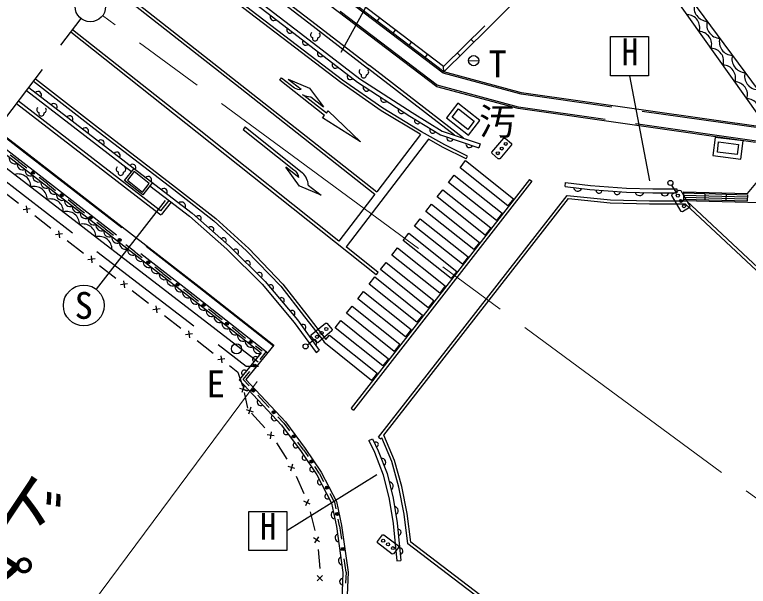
# Model space of a CAD drawing. Units: millimetres, scale not verified. Extents: x 40000 to 680000, y 20000 to 380000.
# Drawn here: x 85259 to 121267, y 291321 to 319359 of the extents above; entities that cross this region are included whole.
import ezdxf
from ezdxf.enums import TextEntityAlignment as Align

# ---------------------------------------------------------------- set-up
doc = ezdxf.new("R2010")
doc.units = ezdxf.units.MM
doc.header["$LTSCALE"] = 1000
doc.linetypes.add('CHAIN', pattern=[18.5, 12, -1.5, 3.5, -1.5])
doc.linetypes.add('DASHED', pattern=[7.5, 6, -1.5])
for name, color, linetype, lineweight in [('M-BGD', 7, 'Continuous', 25), ('M-BGD-EXST', 7, 'Continuous', 25), ('M-BMK', 2, 'CHAIN', 13), ('M-BMK-SRVR', 3, 'Continuous', 25), ('M-STR-HTXT', 7, 'Continuous', 13), ('M-STR-STRC', 7, 'Continuous', 25)]:
    doc.layers.add(name, color=color, linetype=linetype, lineweight=lineweight)
doc.styles.add('ＭＳ ゴシック', font='')
doc.styles.get('ＭＳ ゴシック').set_extended_font_data('MS Gothic')

msp = doc.modelspace()

# ---------------------------------------------------------------- linework, layer by layer
at = {"layer": 'M-BGD'}
for p, q in [((114021, 324250), (108474, 318673)), ((116144, 323236), (122345, 314844)), ((121786, 314419), (115922, 322652)), ((103053, 319044), (103174, 319203)), ((103836, 318447), (103957, 318606)), ((106326, 316551), (108474, 318673)), ((104620, 317850), (104741, 318009)), ((107799, 318006), (107659, 318148)), ((105404, 317253), (105525, 317412)), ((107124, 317340), (106984, 317482)), ((106848, 313444), (102575, 316740)), ((107280, 313300), (102667, 316859)), ((106326, 316551), (106309, 316815)), ((85836, 315636), (90993, 311662)), ((92414, 309746), (85443, 315119)), ((107006, 315015), (106446, 314297)), ((108094, 314166), (107006, 315015)), ((106446, 314297), (107535, 313448)), ((107535, 313448), (108094, 314166)), ((119638, 313342), (119524, 312449)), ((121007, 313168), (119638, 313342)), ((108104, 313026), (108041, 312836)), ((120893, 312275), (121007, 313168)), ((83665, 312751), (97209, 302326)), ((121221, 310587), (123006, 312741)), ((85444, 312152), (85033, 312467)), ((119524, 312449), (120893, 312275)), ((85444, 312152), (85850, 311839)), ((91120, 311661), (90790, 311246)), ((91855, 311075), (91120, 311661)), ((86863, 311055), (86458, 311368)), ((90790, 311246), (91525, 310661)), ((112277, 310926), (112301, 311125)), ((86863, 311055), (87268, 310741)), ((91525, 310661), (91855, 311075)), ((117759, 310819), (117758, 310619)), ((84648, 310732), (85445, 310119)), ((118092, 310673), (118080, 310253)), ((118085, 310413), (121214, 310327)), ((118087, 310513), (121217, 310427)), ((118090, 310613), (121220, 310527)), ((118092, 310673), (121221, 310587)), ((119133, 310584), (119125, 310285)), ((120176, 310556), (120168, 310256)), ((121220, 310527), (121211, 310227)), ((88281, 309957), (87876, 310271)), ((92824, 310252), (92414, 309746)), ((92943, 310160), (92448, 309549)), ((118080, 310253), (121884, 310149)), ((118082, 310313), (121211, 310227)), ((86019, 309835), (85668, 309789)), ((85821, 309987), (85866, 309637)), ((88281, 309957), (88687, 309644)), ((86242, 309505), (87038, 308892)), ((89700, 308860), (89295, 309173)), ((87612, 308608), (87262, 308563)), ((87414, 308761), (87460, 308410)), ((89700, 308860), (90105, 308546)), ((87835, 308279), (88632, 307666)), ((91118, 307762), (90713, 308076)), ((89008, 307534), (89053, 307184)), ((91118, 307762), (91524, 307449)), ((89206, 307382), (88855, 307336)), ((89429, 307053), (90225, 306439)), ((92537, 306665), (92132, 306978)), ((92537, 306665), (92942, 306351)), ((90799, 306156), (90449, 306110)), ((90601, 306308), (90647, 305957)), ((91022, 305826), (91819, 305213)), ((93955, 305567), (93550, 305881)), ((93955, 305567), (94285, 305308)), ((92194, 305082), (92240, 304731)), ((92393, 304929), (92042, 304884)), ((95108, 304660), (94778, 304919)), ((95108, 304660), (95437, 304401)), ((92616, 304600), (93412, 303987)), ((96260, 303754), (95931, 304013)), ((93986, 303703), (93636, 303657)), ((93788, 303855), (93834, 303505)), ((96260, 303754), (96589, 303495)), ((94209, 303373), (95006, 302760)), ((97412, 302847), (97083, 303106)), ((97609, 302835), (97286, 302442)), ((100049, 302794), (100211, 302912)), ((95580, 302476), (95229, 302431)), ((95381, 302629), (95427, 302278)), ((95803, 302147), (96211, 301832)), ((96211, 301832), (96436, 301160)), ((96477, 301460), (96800, 301853)), ((96477, 301460), (96761, 301155)), ((96298, 301045), (96635, 300938)), ((96520, 301160), (96413, 300823)), ((96520, 300821), (96690, 300059)), ((97471, 300392), (97187, 300697)), ((97471, 300392), (97755, 300087)), ((96626, 299991), (96963, 299884)), ((96848, 300106), (96741, 299769)), ((96881, 299816), (97534, 299098)), ((98466, 299325), (98182, 299630)), ((98466, 299325), (98745, 298952)), ((97845, 298900), (97799, 298549)), ((97997, 298702), (97647, 298747)), ((102646, 298476), (102828, 298559)), ((98110, 298351), (98623, 297560)), ((99442, 298018), (99163, 298391)), ((99442, 298018), (99662, 297689)), ((99016, 297095), (98678, 297196)), ((98898, 297315), (98796, 296976)), ((100210, 296867), (99991, 297196)), ((99071, 296730), (99449, 295867)), ((100210, 296867), (100424, 296461)), ((100957, 295448), (100744, 295854)), ((99762, 295344), (99444, 295499)), ((99680, 295580), (99525, 295262)), ((100957, 295448), (101028, 295116)), ((99757, 294976), (99990, 294062)), ((101204, 294285), (101133, 294617)), ((101204, 294285), (101295, 293636)), ((100214, 293495), (99926, 293700)), ((100172, 293742), (99968, 293453)), ((100149, 293133), (100232, 292194)), ((101523, 292014), (101432, 292663)), ((104012, 292569), (104211, 292588)), ((100362, 291598), (100110, 291847)), ((100360, 291848), (100112, 291597)), ((101523, 292014), (101501, 291478))]:
    msp.add_line(p, q, dxfattribs=at)
at = {"layer": 'M-BGD', "linetype": 'DASHED'}
for p, q in [((64824, 288011), (88519, 319164)), ((83341, 312315), (96617, 302124)), ((96617, 302124), (97222, 302120))]:
    msp.add_line(p, q, dxfattribs=at)
at = {"layer": 'M-BGD'}
for points in [[(108334, 318815), (106309, 316815), (98471, 322784), (93825, 326321)], [(106326, 316551), (98350, 322625), (93706, 326160)], [(105971, 315828), (97871, 321996), (93236, 325525)], [(92479, 324500), (99692, 318965), (102580, 316736)], [(92568, 324621), (99783, 319084), (102667, 316859)], [(91973, 323817), (99173, 318292), (102090, 316041), (104661, 314389), (106154, 313464), (108041, 312836)], [(92092, 323978), (99295, 318450), (102205, 316205), (104767, 314558), (106239, 313646), (108104, 313026)], [(122231, 313805), (110126, 315533), (106326, 316551)], [(85957, 315795), (92981, 310383), (93965, 309625)], [(121625, 313094), (109967, 314758), (105971, 315828)], [(85352, 314999), (92371, 309591), (92439, 309538)], [(84374, 313714), (85804, 312620), (94318, 306032), (97983, 303149)], [(83956, 313165), (85383, 312073), (93894, 305488), (97351, 302768)], [(92021, 311123), (91541, 310520), (90649, 311230), (91118, 311819)], [(112301, 311125), (113514, 310981), (115289, 310850), (116584, 310823), (117759, 310819)], [(91896, 310966), (92859, 310224), (93837, 309471)], [(112277, 310926), (113495, 310782), (115280, 310651), (116581, 310623), (117758, 310619)], [(93837, 309471), (95674, 307854), (97402, 306145), (98978, 304264), (100049, 302794)], [(93965, 309625), (95810, 308001), (97549, 306280), (99135, 304388), (100211, 302912)], [(97983, 303149), (96610, 301464), (98543, 299389), (99524, 298076), (100297, 296918), (101052, 295483), (101303, 294302), (101624, 292019), (101544, 290131), (101315, 288204), (100686, 288257), (100250, 286681), (99680, 285244)], [(97351, 302768), (96278, 301453), (98350, 299229), (99320, 297932), (100081, 296790), (100815, 295397), (101056, 294259), (101373, 292007), (101295, 290151), (101096, 288474), (100500, 288524), (100013, 286761), (99447, 285337)], [(102828, 298559), (103096, 297971), (103534, 296856), (103832, 295639), (104028, 294431), (104211, 292588)], [(102646, 298476), (102912, 297893), (103343, 296796), (103636, 295599), (103830, 294405), (104012, 292569)]]:
    msp.add_lwpolyline(points, dxfattribs=at)
at = {"layer": 'M-BGD', "linetype": 'DASHED'}
for points in [[(106294, 316487), (98308, 322569), (93664, 326104)], [(106013, 315884), (97914, 322052), (93278, 325581)], [(121990, 313769), (110112, 315464), (106294, 316487)], [(121661, 313159), (109981, 314826), (105989, 315896)], [(84350, 313682), (85780, 312588), (94294, 306001), (97958, 303117)], [(84084, 313332), (85512, 312240), (94023, 305654), (97686, 302771)]]:
    msp.add_lwpolyline(points, dxfattribs=at)
at = {"layer": 'M-BGD'}
for points in [[(106731, 314331), (107042, 314733), (107813, 314131), (107500, 313729)], [(119748, 312622), (119811, 313118), (120784, 312994), (120723, 312498)]]:
    msp.add_lwpolyline(points, close=True, dxfattribs=at)
for centre, radius in [((86154, 311604), 75), ((86154, 311604), 49.5), ((86154, 311604), 24.5), ((87572, 310506), 75), ((87572, 310506), 49.5), ((87572, 310506), 24.5), ((88991, 309409), 75), ((88991, 309409), 49.5), ((88991, 309409), 24.5), ((90409, 308311), 75), ((90409, 308311), 49.5), ((90409, 308311), 24.5), ((91828, 307213), 75), ((91828, 307213), 49.5), ((91828, 307213), 24.5), ((93246, 306116), 75), ((93246, 306116), 49.5), ((93246, 306116), 24.5), ((94531, 305114), 75), ((94531, 305114), 49.5), ((94531, 305114), 24.5), ((95684, 304207), 75), ((95684, 304207), 49.5), ((95684, 304207), 24.5), ((96836, 303300), 75), ((96836, 303300), 49.5), ((96836, 303300), 24.5), ((97043, 302147), 75), ((97043, 302147), 49.5), ((97043, 302147), 24.5), ((96974, 300926), 75), ((96974, 300926), 49.5), ((96974, 300926), 24.5), ((97969, 299859), 75), ((97969, 299859), 49.5), ((97969, 299859), 24.5), ((98954, 298672), 75), ((98954, 298672), 49.5), ((98954, 298672), 24.5), ((99826, 297442), 75), ((99826, 297442), 49.5), ((99826, 297442), 24.5), ((100584, 296157), 75), ((100584, 296157), 49.5), ((100584, 296157), 24.5), ((101081, 294866), 75), ((101081, 294866), 49.5), ((101081, 294866), 24.5), ((101364, 293149), 75), ((101364, 293149), 49.5), ((101364, 293149), 24.5)]:
    msp.add_circle(centre, radius, dxfattribs=at)
for centre, radius, start, end in [((119272, 319709), 669, 165.2557, 267.6658), ((97971, 319241), 172, 149.7225, 315.2774), ((118247, 318723), 636, 342.8197, 88.1037), ((119892, 318870), 669, 165.2557, 267.6658), ((98781, 318620), 172, 149.7225, 315.2774), ((118833, 317900), 636, 342.8197, 88.1037), ((99540, 318013), 154, 143.6637, 321.0245), ((120512, 318031), 669, 165.2557, 267.6658), ((119419, 317077), 636, 342.8197, 88.1037), ((100269, 317450), 154, 143.6643, 321.0224), ((121132, 317192), 669, 165.2557, 267.6658), ((100998, 316888), 154, 143.6643, 321.0224), ((120006, 316254), 636, 342.8197, 88.1037), ((121752, 316352), 669, 165.2557, 267.6658), ((101728, 316325), 154, 143.6643, 321.0224), ((102530, 315783), 171, 154.3463, 320.1888), ((120592, 315430), 636, 342.8197, 88.1037), ((86408, 315431), 163, 326.9695, 137.7981), ((103387, 315233), 171, 154.3463, 320.1888), ((121179, 314607), 636, 342.8197, 88.1037), ((87180, 314836), 163, 326.9695, 137.7981), ((104244, 314682), 171, 154.347, 320.1889), ((87953, 314241), 163, 326.9695, 137.7981), ((105032, 314154), 146, 146.8252, 329.6391), ((88725, 313646), 163, 326.9695, 137.7981), ((105779, 313692), 146, 146.8234, 329.6399), ((106631, 313323), 167, 167.3022, 335.8904), ((89497, 313051), 163, 326.9705, 137.7986), ((107575, 313009), 167, 167.303, 335.89), ((90270, 312456), 163, 326.9698, 137.7982), ((85266, 312334), 286, 170.9962, 294.1786), ((85653, 312022), 274, 169.222, 295.3148), ((91042, 311860), 163, 326.9705, 137.7986), ((85425, 310916), 630, 359.5329, 105.3009), ((86040, 311723), 274, 169.2229, 295.3149), ((86427, 311423), 274, 169.2211, 295.3158), ((86813, 311124), 274, 169.2219, 295.3159), ((91815, 311265), 163, 326.9705, 137.7986), ((86221, 310303), 630, 359.5329, 105.3009), ((87200, 310825), 274, 169.2211, 295.3158), ((92587, 310670), 163, 326.9705, 137.7986), ((112894, 310918), 214, 190.6668, 335.8117), ((113941, 310748), 149, 175.4783, 356.1143), ((87587, 310525), 274, 169.2219, 295.3159), ((114834, 310683), 149, 175.4783, 356.1143), ((115932, 310719), 232, 199.481, 338.1299), ((117170, 310675), 203, 194.9992, 344.6128), ((87018, 309690), 630, 359.5329, 105.3009), ((87974, 310226), 274, 169.2211, 295.3158), ((93432, 309951), 218, 340.5057, 124.2851), ((87815, 309077), 630, 359.5329, 105.3009), ((88361, 309927), 274, 169.2219, 295.3159), ((88748, 309627), 274, 169.2211, 295.3158), ((89134, 309328), 274, 169.2219, 295.3159), ((94281, 309364), 137, 313.2971, 143.99), ((88611, 308463), 630, 359.5329, 105.3009), ((89521, 309029), 274, 169.2211, 295.3158), ((94896, 308823), 137, 313.2953, 143.9888), ((89908, 308729), 274, 169.2219, 295.3159), ((89408, 307850), 630, 359.5329, 105.3009), ((90295, 308430), 274, 169.2208, 295.3154), ((95511, 308281), 137, 313.2953, 143.9888), ((90682, 308131), 274, 169.2229, 295.3149), ((91069, 307831), 274, 169.222, 295.3148), ((91455, 307532), 274, 169.2229, 295.3149), ((96110, 307723), 137, 309.6606, 140.963), ((91842, 307233), 274, 169.2234, 295.3134), ((96689, 307150), 137, 309.6627, 140.9623), ((92229, 306933), 274, 169.2229, 295.3149), ((92616, 306634), 274, 169.2234, 295.3134), ((97269, 306577), 137, 309.6627, 140.9623), ((93003, 306335), 274, 169.2219, 295.3159), ((93390, 306036), 274, 169.2225, 295.3144), ((97823, 305973), 138, 304.8496, 135.0697), ((93776, 305736), 274, 169.2219, 295.3159), ((94162, 305435), 274, 168.7161, 294.889), ((98352, 305342), 138, 304.8518, 135.069), ((94547, 305132), 274, 168.717, 294.8891), ((94931, 304830), 274, 168.7161, 294.889), ((98880, 304711), 138, 304.8518, 135.069), ((95315, 304528), 274, 168.717, 294.8891), ((95699, 304226), 274, 168.7156, 294.8905), ((96083, 303924), 274, 168.7161, 294.889), ((99402, 304017), 152, 306.9007, 125.2396), ((96467, 303621), 274, 168.7167, 294.8887), ((96851, 303319), 274, 168.7171, 294.888), ((99940, 303279), 152, 306.9013, 125.2404), ((97235, 303017), 274, 168.718, 294.8881), ((97076, 302445), 142, 47.4328, 234.1982), ((96540, 301787), 142, 47.4318, 234.1975), ((96638, 301096), 170, 139.7439, 306.1894), ((97329, 300355), 170, 139.7446, 306.1899), ((98020, 299613), 170, 139.7446, 306.1899), ((98581, 298896), 136, 120.729, 312.8223), ((99066, 298247), 136, 120.729, 312.8223), ((102995, 298280), 114, 275.8402, 133.1048), ((99484, 297629), 119, 108.3464, 319.0589), ((103261, 297392), 208, 307.5682, 95.3002), ((99865, 297058), 119, 108.3464, 319.0589), ((100249, 296433), 132, 110.1035, 305.4174), ((103614, 296231), 220, 302.4148, 85.1275), ((100616, 295737), 132, 110.1027, 305.4194), ((100985, 294838), 200, 116.5528, 267.4221), ((103867, 295025), 214, 296.562, 81.9178), ((101180, 293702), 195, 111.2788, 264.73), ((104070, 293970), 154, 277.2905, 94.0411), ((104161, 293049), 154, 277.2885, 94.0413), ((101338, 292576), 195, 111.2788, 264.73), ((101358, 291543), 155, 89.3753, 265.8014)]:
    msp.add_arc(centre, radius, start, end, dxfattribs=at)
at = {"layer": 'M-BGD-EXST'}
for p, q in [((101275, 317523), (104035, 322513)), ((114496, 318289), (116366, 318289)), ((114496, 316361), (114496, 318289)), ((116366, 318289), (116366, 316361)), ((107537, 317117), (108036, 317092)), ((116366, 316361), (114496, 316361)), ((116438, 311213), (115445, 316361)), ((108684, 312612), (109268, 313297)), ((109268, 313297), (109339, 313303)), ((109339, 313303), (109643, 313044)), ((109649, 312973), (109065, 312288)), ((109643, 313044), (109649, 312973)), ((108690, 312542), (108684, 312612)), ((108994, 312282), (108690, 312542)), ((109065, 312288), (108994, 312282)), ((117504, 311001), (117707, 310656)), ((117534, 310555), (117879, 310757)), ((117879, 310757), (117948, 310740)), ((117516, 310486), (117534, 310555)), ((117972, 309710), (117516, 310486)), ((117948, 310740), (118403, 309963)), ((92649, 310247), (89263, 305888)), ((118040, 309693), (117972, 309710)), ((118385, 309895), (118040, 309693)), ((118403, 309963), (118385, 309895)), ((99818, 303653), (100507, 304233)), ((100507, 304233), (100577, 304226)), ((100577, 304226), (100834, 303921)), ((100834, 303921), (100829, 303850)), ((99812, 303582), (99818, 303653)), ((100070, 303276), (99812, 303582)), ((100829, 303850), (100141, 303270)), ((99635, 303172), (99941, 303429)), ((100141, 303270), (100070, 303276)), ((103035, 296788), (98623, 294035)), ((96753, 293071), (96753, 294999)), ((96753, 294999), (98623, 294999)), ((98623, 294999), (98623, 293071)), ((103064, 293522), (103306, 293840)), ((103306, 293840), (103376, 293849)), ((103376, 293849), (104092, 293304)), ((103073, 293451), (103064, 293522)), ((103789, 292906), (103073, 293451)), ((104102, 293233), (103859, 292915)), ((104092, 293304), (104102, 293233)), ((98623, 293071), (96753, 293071)), ((103859, 292915), (103789, 292906))]:
    msp.add_line(p, q, dxfattribs=at)
for centre, radius in [((107786, 317104), 250), ((109361, 313021), 75), ((108972, 312564), 74.5), ((109166, 312793), 75), ((117441, 311109), 125), ((117808, 310484), 75), ((117960, 310225), 75), ((118112, 309966), 75), ((88650, 305098), 1000), ((100553, 303945), 75), ((100094, 303558), 75), ((100324, 303752), 75), ((96149, 302968), 250), ((99540, 303091), 125), ((103344, 293559), 74.5), ((103583, 293378), 75), ((103821, 293196), 75)]:
    msp.add_circle(centre, radius, dxfattribs=at)
for centre, radius, start, end in [((99915, 318371), 136, 127.7565, 254.6268), ((100115, 318361), 136, 279.6835, 46.5538), ((100007, 318202), 133, 163.4689, 10.8415), ((102299, 316560), 136, 127.7562, 254.6277), ((102499, 316550), 136, 279.6826, 46.5541), ((102390, 316391), 133, 163.4689, 10.8415), ((86478, 314689), 136, 127.7554, 254.6286), ((86678, 314680), 136, 279.6818, 46.5549), ((86570, 314521), 133, 163.4689, 10.8415), ((90376, 311781), 136, 127.7556, 254.626), ((90576, 311771), 136, 279.6843, 46.5547), ((90468, 311612), 133, 163.4699, 10.8404)]:
    msp.add_arc(centre, radius, start, end, dxfattribs=at)
at = {"layer": 'M-BMK'}
msp.add_line((134843, 285914), (89577, 319315), dxfattribs=at)
at = {"layer": 'M-BMK-SRVR'}
msp.add_circle((88973, 319760), 750, dxfattribs=at)
at = {"layer": 'M-STR-HTXT'}
msp.add_line((97164, 301361), (79540, 277709), dxfattribs=at)
at = {"layer": 'M-STR-STRC'}
for p, q in [((89808, 320889), (96322, 315770)), ((89897, 321010), (96414, 315887)), ((98268, 316144), (98361, 316262)), ((98361, 316262), (98994, 315764)), ((98689, 316195), (99737, 315751)), ((98689, 316195), (99317, 315701)), ((96414, 315887), (103032, 310676)), ((100466, 314416), (98268, 316144)), ((96322, 315770), (102941, 310556)), ((99737, 315751), (100416, 314837)), ((100558, 314534), (99454, 315402)), ((99788, 315330), (100416, 314837)), ((100373, 314298), (100466, 314416)), ((100558, 314534), (100651, 314651)), ((100651, 314651), (102239, 313117)), ((102239, 313117), (100373, 314298)), ((96568, 313851), (96475, 313733)), ((96475, 313733), (98964, 311754)), ((96568, 313851), (99387, 311609)), ((105179, 313479), (103032, 310676)), ((105574, 313254), (101523, 307965)), ((107116, 311846), (107393, 312201)), ((107393, 312201), (109738, 310331)), ((107419, 312281), (107486, 312415)), ((99246, 310950), (98569, 311882)), ((99200, 311374), (98574, 311872)), ((109461, 309977), (107116, 311846)), ((98964, 311754), (99059, 311678)), ((106559, 311133), (106836, 311488)), ((106836, 311488), (109181, 309618)), ((110523, 311282), (101775, 300052)), ((110642, 311190), (101894, 299960)), ((108904, 309264), (106559, 311133)), ((110523, 311282), (110642, 311190)), ((100296, 310502), (99248, 310953)), ((99670, 311001), (100296, 310502)), ((106002, 310420), (106279, 310775)), ((106279, 310775), (108623, 308905)), ((102941, 310556), (101171, 308245)), ((108346, 308551), (106002, 310420)), ((105444, 309707), (105721, 310062)), ((105721, 310062), (108066, 308192)), ((109738, 310331), (109461, 309977)), ((116414, 310075), (118174, 310083)), ((107789, 307837), (105444, 309707)), ((104887, 308994), (105164, 309349)), ((105164, 309349), (107509, 307479)), ((109181, 309618), (108904, 309264)), ((107232, 307124), (104887, 308994)), ((104330, 308281), (104607, 308635)), ((104607, 308635), (106952, 306766)), ((108623, 308905), (108346, 308551)), ((106675, 306411), (104330, 308281)), ((103102, 306709), (101523, 307965)), ((103773, 307568), (104050, 307922)), ((104050, 307922), (106395, 306053)), ((108066, 308192), (107789, 307837)), ((106118, 305698), (103773, 307568)), ((103215, 306855), (103493, 307209)), ((103493, 307209), (105837, 305340)), ((107509, 307479), (107232, 307124)), ((105560, 304985), (103215, 306855)), ((102658, 306142), (102935, 306496)), ((102935, 306496), (105280, 304627)), ((103009, 306591), (103102, 306709)), ((106952, 306766), (106675, 306411)), ((105003, 304272), (102658, 306142)), ((102101, 305429), (102378, 305783)), ((102378, 305783), (104723, 303913)), ((106395, 306053), (106118, 305698)), ((104446, 303559), (102101, 305429)), ((101544, 304715), (101821, 305070)), ((101821, 305070), (104166, 303200)), ((105837, 305340), (105560, 304985)), ((103889, 302846), (101544, 304715)), ((100987, 304002), (101264, 304357)), ((101264, 304357), (103609, 302487)), ((105280, 304627), (105003, 304272)), ((103331, 302133), (100987, 304002)), ((104723, 303913), (104446, 303559)), ((100538, 303429), (100707, 303644)), ((100707, 303644), (103051, 301774)), ((100429, 303289), (100443, 303307)), ((102774, 301420), (100429, 303289)), ((104166, 303200), (103889, 302846)), ((103609, 302487), (103331, 302133)), ((103051, 301774), (102774, 301420)), ((101775, 300052), (101894, 299960)), ((103112, 298641), (103231, 298548)), ((103231, 298548), (103277, 298607))]:
    msp.add_line(p, q, dxfattribs=at)
for points in [[(105179, 313479), (105156, 313492), (103252, 314649), (101263, 316032), (96777, 319446), (91659, 323393)], [(107486, 312415), (106364, 312977), (105232, 313621), (103334, 314775), (101351, 316154), (96868, 319566), (91749, 323513)], [(103009, 306591), (94216, 313588), (88013, 318498)], [(101171, 308245), (94310, 313705), (88104, 318617)], [(86278, 316217), (89230, 313917), (93158, 310899), (95126, 309360), (96744, 307889), (98428, 306146), (99599, 304634), (100538, 303429)], [(86187, 316098), (89138, 313799), (93066, 310781), (95029, 309245), (96639, 307781), (98314, 306047), (99481, 304542), (100443, 303307)], [(107419, 312281), (106293, 312844), (105574, 313254)], [(103112, 298641), (112371, 310497), (114504, 310280), (116416, 310225), (118233, 310233)], [(103383, 298743), (112438, 310339), (114494, 310130), (116414, 310075)], [(128472, 298505), (128177, 299241), (127829, 300338), (127650, 301226), (118174, 310083)], [(128611, 298561), (128318, 299292), (127974, 300375), (127787, 301302), (118233, 310233)], [(128601, 298487), (119101, 286344), (117856, 286271), (116193, 285982), (114897, 285527), (104556, 293402), (104376, 294868), (104118, 296185), (103763, 297444), (103277, 298607)], [(128483, 298579), (119025, 286490), (117839, 286420), (116155, 286128), (114924, 285695), (104698, 293483), (104525, 294892), (104264, 296220), (103905, 297493), (103383, 298743)]]:
    msp.add_lwpolyline(points, dxfattribs=at)
for centre, radius, start, end in [((99246, 316195), 499, 236.5105, 278.1306), ((99827, 316328), 999, 243.21, 267.7145), ((98702, 311328), 500, 5.3441, 44.538), ((98674, 310907), 1000, 5.3434, 44.5387)]:
    msp.add_arc(centre, radius, start, end, dxfattribs=at)

# ---------------------------------------------------------------- texts
at = {"layer": 'M-BGD-EXST', "style": 'ＭＳ ゴシック', "width": 0.9}
for p in [(115052, 316477), (97298, 293207)]:
    msp.add_text('H', height=1320, dxfattribs=at).set_placement(p, align=Align.BOTTOM_LEFT)
at = {"layer": 'M-BGD-EXST', "style": 'ＭＳ ゴシック'}
for s, p in [('T', (108964, 316952)), ('汚', (108950, 314121)), ('S', (88650, 305098)), ('E', (95126, 301251))]:
    msp.add_text(s, height=1320, dxfattribs=at).set_placement(p, align=Align.MIDDLE_CENTER)
at = {"layer": 'M-STR-HTXT', "style": 'ＭＳ ゴシック'}
for s, p in [('ガード', (77499, 298358)), ('パイプ', (75539, 295202))]:
    msp.add_text(s, height=2566, rotation=326.235, dxfattribs=at).set_placement(p, align=Align.BOTTOM_LEFT)

doc.saveas('drawing.dxf')
